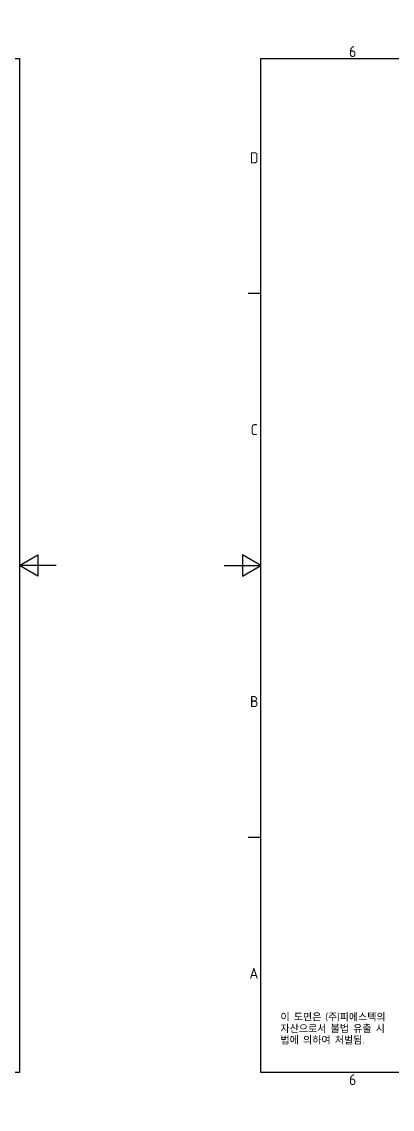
# Model space of a CAD drawing. Header units: millimetres. Extents: x 24815 to 36799, y -9299 to 5469.
# Drawn here: x 27917.2 to 28018.4, y -3978.8 to -3681.8 of the extents above; entities that cross this region are included whole.
import ezdxf

# ---------------------------------------------------------------- set-up
doc = ezdxf.new("R2010")
doc.units = ezdxf.units.MM
for name, color, linetype, lineweight in [('DPDM0486$0$경계(ISO)', 7, 'Continuous', 25), ('DPDM0487$0$경계(ISO)', 7, 'Continuous', 25), ('DPDM0487$0$기호(ISO)', 5, 'Continuous', 25)]:
    doc.layers.add(name, color=color, linetype=linetype, lineweight=lineweight)
doc.styles.add('DPDM0487$0$문자 텍스트_PSTEK_POSCO', font='isocp.shx')

# ---------------------------------------------------------------- blocks, each defined once
blk = doc.blocks.new('DPDM0486$0$경계 Default Border')
at = {"layer": 'DPDM0486$0$경계(ISO)', "flags": 128}
for points in [[(105, 297.0000076293945), (105, 287.0000076293945), (102.1132469177246, 292.0000076293945), (107.8867530822754, 292.0000076293945), (105, 287.0000076293945)], [(10, 10), (10, 287.0000076293945), (200, 287.0000076293945), (200, 10), (10, 10)], [(0, 148.5000038146973), (10, 148.5000038146973), (5, 151.3867473602295), (5, 145.6132507324219), (10, 148.5000038146973)], [(210, 148.5000038146973), (200, 148.5000038146973), (205, 151.3867473602295), (205, 145.6132507324219), (200, 148.5000038146973)], [(105, 0), (105, 10), (102.1132469177246, 5), (107.8867530822754, 5), (105, 10)]]:
    blk.add_lwpolyline(points, dxfattribs=at)
blk = doc.blocks.new('DPDM0487$0$경계 Default Border')
at = {"layer": 'DPDM0487$0$경계(ISO)'}
for p, q in [((10, 222.7499961853027), (6.599999666213989, 222.7499961853027)), ((10, 74.25000190734863), (6.599999666213989, 74.25000190734863))]:
    blk.add_line(p, q, dxfattribs=at)
at = {"layer": 'DPDM0487$0$경계(ISO)', "flags": 128}
for points in [[(10, 10), (10, 287.0000076293945), (410, 287.0000076293945), (410, 10), (10, 10)], [(0, 148.5000038146973), (10, 148.5000038146973), (5, 151.3867473602295), (5, 145.6132507324219), (10, 148.5000038146973)]]:
    blk.add_lwpolyline(points, dxfattribs=at)
at = {"layer": 'DPDM0487$0$경계(ISO)', "color": 2, "char_height": 3.00000011920929, "attachment_point": 7, "style": 'DPDM0487$0$문자 텍스트_PSTEK_POSCO'}
for s, insert in [('6', (34.14453946055966, 287.3713945155963)), ('D', (7.078270083685684, 258.3463944559917)), ('C', (7.244539400955009, 184.0963944559917)), ('B', (7.078270083685684, 109.8463944559917)), ('A', (6.914400698149937, 35.61784856929444)), ('6', (34.14453946055966, 6.57139439638704))]:
    blk.add_mtext(s, dxfattribs=dict(at, insert=insert))

msp = doc.modelspace()

# ---------------------------------------------------------------- block references
for name, p in [('DPDM0486$0$경계 Default Border', (27716.56403426444, -3978.772951291523)), ('DPDM0487$0$경계 Default Border', (27972.48949296145, -3978.772951291523))]:
    msp.add_blockref(name, p)

# ---------------------------------------------------------------- texts
at = {"layer": 'DPDM0487$0$기호(ISO)', "color": 7, "insert": (27987.88411836634, -3952.544678851598), "char_height": 2.000000029802322, "width": 51.24013826054251, "attachment_point": 1, "line_spacing_factor": 0.9442214369773865, "style": 'DPDM0487$0$문자 텍스트_PSTEK_POSCO'}
msp.add_mtext('{이 도면은 (주)피에스텍의\\P자산으로서 불법 유출 시 \\P법에 의하여 처벌됨.}', dxfattribs=at)

doc.saveas('drawing.dxf')
